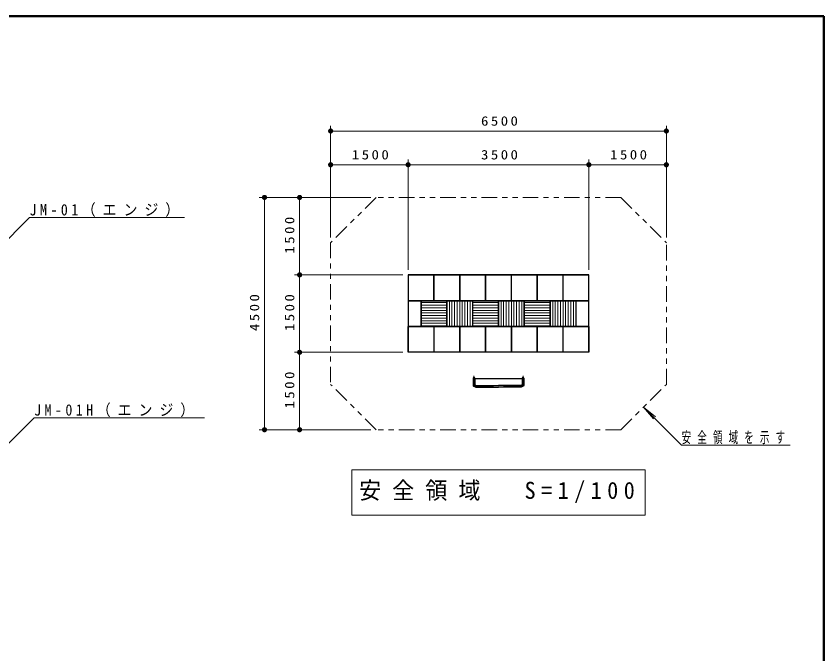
# Model space of a CAD drawing. Units: millimetres on the paper, with parts at other scales. Extents: x 55 to 420, y -5 to 257.
# Drawn here: x 263.6 to 420, y 133.5 to 257 of the extents above; entities that cross this region are included whole.
import ezdxf

# ---------------------------------------------------------------- set-up
doc = ezdxf.new("R2010")
doc.units = ezdxf.units.MM
doc.linetypes.add('USER2', pattern=[6, 3, -1, 1, -1])
doc.linetypes.add('USER3', pattern=[8, 3, -1, 1, -1, 1, -1])
doc.layers.add('LY_1', color=7, linetype='Continuous', lineweight=13)
doc.layers.add('LY_4', color=7, linetype='Continuous', lineweight=13)
doc.styles.add('ＭＳ ゴシック', font='')
doc.styles.get('ＭＳ ゴシック').set_extended_font_data('MS Gothic')

# ---------------------------------------------------------------- blocks, each defined once
blk = doc.blocks.new('filled_dot')
at = {"color": 0, "linetype": 'Continuous', "lineweight": -2, "const_width": 1.25}
blk.add_lwpolyline([(-0.625, 0, 1), (0.625, 0, 1)], format="xyb", close=True, dxfattribs=at)

msp = doc.modelspace()

# ---------------------------------------------------------------- linework, layer by layer
at = {"layer": 'LY_1'}
for p, q in [((324.503, 214.096), (324.503, 235.748)), ((324.503, 234.748), (389.503, 234.748)), ((389.503, 214.096), (389.503, 235.748)), ((339.503, 207.883), (339.503, 229.214)), ((374.503, 207.883), (374.503, 229.214)), ((324.503, 228.214), (339.503, 228.214)), ((339.503, 228.214), (374.503, 228.214)), ((389.503, 228.214), (374.503, 228.214)), ((332.289, 221.883), (310.696, 221.883)), ((311.696, 176.883), (311.696, 221.883)), ((332.289, 221.883), (317.498, 221.883)), ((318.498, 206.883), (318.498, 221.883)), ((266.205, 217.962), (257.833, 209.591)), ((266.205, 217.962), (296.205, 217.962)), ((338.503, 206.883), (317.498, 206.883)), ((318.498, 191.883), (318.498, 206.883)), ((339.553, 206.833), (339.503, 206.883)), ((344.453, 206.833), (339.553, 206.833)), ((339.553, 206.833), (339.553, 201.933)), ((344.453, 206.833), (344.503, 206.883)), ((344.453, 201.933), (344.453, 206.833)), ((344.553, 206.833), (344.503, 206.883)), ((349.453, 206.833), (344.553, 206.833)), ((344.553, 206.833), (344.553, 201.933)), ((349.453, 206.833), (349.503, 206.883)), ((349.453, 201.933), (349.453, 206.833)), ((349.553, 206.833), (349.503, 206.883)), ((354.453, 206.833), (349.553, 206.833)), ((349.553, 206.833), (349.553, 201.933)), ((354.453, 206.833), (354.503, 206.883)), ((354.453, 201.933), (354.453, 206.833)), ((354.553, 206.833), (354.503, 206.883)), ((359.453, 206.833), (354.553, 206.833)), ((354.553, 206.833), (354.553, 201.933)), ((359.453, 206.833), (359.503, 206.883)), ((359.453, 201.933), (359.453, 206.833)), ((359.553, 206.833), (359.503, 206.883)), ((364.453, 206.833), (359.553, 206.833)), ((359.553, 206.833), (359.553, 201.933)), ((364.453, 206.833), (364.503, 206.883)), ((364.453, 201.933), (364.453, 206.833)), ((364.553, 206.833), (364.503, 206.883)), ((369.453, 206.833), (364.553, 206.833)), ((364.553, 206.833), (364.553, 201.933)), ((369.453, 206.833), (369.503, 206.883)), ((369.453, 201.933), (369.453, 206.833)), ((369.553, 206.833), (369.503, 206.883)), ((374.453, 206.833), (369.553, 206.833)), ((369.553, 206.833), (369.553, 201.933)), ((374.453, 206.833), (374.503, 206.883)), ((374.453, 201.933), (374.453, 206.833)), ((339.503, 201.883), (339.553, 201.933)), ((339.553, 201.833), (339.503, 201.883)), ((339.553, 201.933), (344.453, 201.933)), ((339.553, 201.833), (339.553, 196.933)), ((341.953, 201.833), (339.553, 201.833)), ((341.953, 201.833), (342.003, 201.883)), ((341.953, 196.933), (341.953, 201.833)), ((342.053, 201.833), (342.003, 201.883)), ((346.953, 201.833), (342.053, 201.833)), ((342.053, 201.833), (342.053, 196.933)), ((344.453, 201.933), (344.503, 201.883)), ((344.503, 201.883), (344.553, 201.933)), ((344.553, 201.933), (349.453, 201.933)), ((346.953, 201.833), (347.003, 201.883)), ((346.953, 196.933), (346.953, 201.833)), ((347.053, 201.833), (347.003, 201.883)), ((351.953, 201.833), (347.053, 201.833)), ((347.053, 201.833), (347.053, 196.933)), ((347.5, 196.933), (347.5, 201.833)), ((348, 196.933), (348, 201.833)), ((348.5, 196.933), (348.5, 201.833)), ((349, 196.933), (349, 201.833)), ((349.453, 201.933), (349.503, 201.883)), ((349.5, 196.933), (349.5, 201.833)), ((349.503, 201.883), (349.553, 201.933)), ((349.553, 201.933), (354.453, 201.933)), ((350, 196.933), (350, 201.833)), ((350.5, 196.933), (350.5, 201.833)), ((351, 196.933), (351, 201.833)), ((351.5, 196.933), (351.5, 201.833)), ((351.953, 201.833), (352.003, 201.883)), ((351.953, 196.933), (351.953, 201.833)), ((352.053, 201.833), (352.003, 201.883)), ((356.953, 201.833), (352.053, 201.833)), ((352.053, 201.833), (352.053, 196.933)), ((354.453, 201.933), (354.503, 201.883)), ((354.503, 201.883), (354.553, 201.933)), ((354.553, 201.933), (359.453, 201.933)), ((356.953, 201.833), (357.003, 201.883)), ((356.953, 196.933), (356.953, 201.833)), ((357.053, 201.833), (357.003, 201.883)), ((361.953, 201.833), (357.053, 201.833)), ((357.053, 201.833), (357.053, 196.933)), ((357.5, 196.933), (357.5, 201.833)), ((358, 196.933), (358, 201.833)), ((358.5, 196.933), (358.5, 201.833)), ((359, 196.933), (359, 201.833)), ((359.453, 201.933), (359.503, 201.883)), ((359.5, 196.933), (359.5, 201.833)), ((359.503, 201.883), (359.553, 201.933)), ((359.553, 201.933), (364.453, 201.933)), ((360, 196.933), (360, 201.833)), ((360.5, 196.933), (360.5, 201.833)), ((361, 196.933), (361, 201.833)), ((361.5, 196.933), (361.5, 201.833)), ((361.953, 201.833), (362.003, 201.883)), ((361.953, 196.933), (361.953, 201.833)), ((362.053, 201.833), (362.003, 201.883)), ((366.953, 201.833), (362.053, 201.833)), ((362.053, 201.833), (362.053, 196.933)), ((364.453, 201.933), (364.503, 201.883)), ((364.503, 201.883), (364.553, 201.933)), ((364.553, 201.933), (369.453, 201.933)), ((366.953, 201.833), (367.003, 201.883)), ((366.953, 196.933), (366.953, 201.833)), ((367.053, 201.833), (367.003, 201.883)), ((371.953, 201.833), (367.053, 201.833)), ((367.053, 201.833), (367.053, 196.933)), ((367.5, 196.933), (367.5, 201.833)), ((368, 196.933), (368, 201.833)), ((368.5, 196.933), (368.5, 201.833)), ((369, 196.933), (369, 201.833)), ((369.453, 201.933), (369.503, 201.883)), ((369.5, 196.933), (369.5, 201.833)), ((369.503, 201.883), (369.553, 201.933)), ((369.553, 201.933), (374.453, 201.933)), ((370, 196.933), (370, 201.833)), ((370.5, 196.933), (370.5, 201.833)), ((371, 196.933), (371, 201.833)), ((371.5, 196.933), (371.5, 201.833)), ((371.953, 201.833), (372.003, 201.883)), ((371.953, 196.933), (371.953, 201.833)), ((372.053, 201.833), (372.003, 201.883)), ((372.053, 201.833), (372.053, 196.933)), ((374.453, 201.833), (372.053, 201.833)), ((374.453, 201.933), (374.503, 201.883)), ((374.453, 201.833), (374.503, 201.883)), ((374.453, 196.933), (374.453, 201.833)), ((342.053, 201.5), (346.953, 201.5)), ((342.053, 201), (346.953, 201)), ((342.053, 200.5), (346.953, 200.5)), ((352.053, 201.5), (356.953, 201.5)), ((352.053, 201), (356.953, 201)), ((352.053, 200.5), (356.953, 200.5)), ((362.053, 201.5), (366.953, 201.5)), ((362.053, 201), (366.953, 201)), ((362.053, 200.5), (366.953, 200.5)), ((342.053, 200), (346.953, 200)), ((342.053, 199.5), (346.953, 199.5)), ((342.053, 199), (346.953, 199)), ((352.053, 200), (356.953, 200)), ((352.053, 199.5), (356.953, 199.5)), ((352.053, 199), (356.953, 199)), ((362.053, 200), (366.953, 200)), ((362.053, 199.5), (366.953, 199.5)), ((362.053, 199), (366.953, 199)), ((342.053, 198.5), (346.953, 198.5)), ((342.053, 198), (346.953, 198)), ((342.053, 197.5), (346.953, 197.5)), ((352.053, 198.5), (356.953, 198.5)), ((352.053, 198), (356.953, 198)), ((352.053, 197.5), (356.953, 197.5)), ((362.053, 198.5), (366.953, 198.5)), ((362.053, 198), (366.953, 198)), ((362.053, 197.5), (366.953, 197.5)), ((339.503, 196.883), (339.553, 196.933)), ((339.503, 196.883), (339.553, 196.833)), ((339.553, 196.933), (341.953, 196.933)), ((339.553, 191.933), (339.553, 196.833)), ((339.553, 196.833), (344.453, 196.833)), ((341.953, 196.933), (342.003, 196.883)), ((342.003, 196.883), (342.053, 196.933)), ((342.053, 197), (346.953, 197)), ((342.053, 196.933), (346.953, 196.933)), ((344.453, 196.833), (344.503, 196.883)), ((344.453, 196.833), (344.453, 191.933)), ((344.503, 196.883), (344.553, 196.833)), ((344.553, 191.933), (344.553, 196.833)), ((344.553, 196.833), (349.453, 196.833)), ((346.953, 196.933), (347.003, 196.883)), ((347.003, 196.883), (347.053, 196.933)), ((347.053, 196.933), (351.953, 196.933)), ((349.453, 196.833), (349.503, 196.883)), ((349.453, 196.833), (349.453, 191.933)), ((349.503, 196.883), (349.553, 196.833)), ((349.553, 191.933), (349.553, 196.833)), ((349.553, 196.833), (354.453, 196.833)), ((351.953, 196.933), (352.003, 196.883)), ((352.003, 196.883), (352.053, 196.933)), ((352.053, 197), (356.953, 197)), ((352.053, 196.933), (356.953, 196.933)), ((354.453, 196.833), (354.503, 196.883)), ((354.453, 196.833), (354.453, 191.933)), ((354.503, 196.883), (354.553, 196.833)), ((354.553, 191.933), (354.553, 196.833)), ((354.553, 196.833), (359.453, 196.833)), ((356.953, 196.933), (357.003, 196.883)), ((357.003, 196.883), (357.053, 196.933)), ((357.053, 196.933), (361.953, 196.933)), ((359.453, 196.833), (359.503, 196.883)), ((359.453, 196.833), (359.453, 191.933)), ((359.503, 196.883), (359.553, 196.833)), ((359.553, 191.933), (359.553, 196.833)), ((359.553, 196.833), (364.453, 196.833)), ((361.953, 196.933), (362.003, 196.883)), ((362.003, 196.883), (362.053, 196.933)), ((362.053, 197), (366.953, 197)), ((362.053, 196.933), (366.953, 196.933)), ((364.453, 196.833), (364.503, 196.883)), ((364.453, 196.833), (364.453, 191.933)), ((364.503, 196.883), (364.553, 196.833)), ((364.553, 191.933), (364.553, 196.833)), ((364.553, 196.833), (369.453, 196.833)), ((366.953, 196.933), (367.003, 196.883)), ((367.003, 196.883), (367.053, 196.933)), ((367.053, 196.933), (371.953, 196.933)), ((369.453, 196.833), (369.503, 196.883)), ((369.453, 196.833), (369.453, 191.933)), ((369.503, 196.883), (369.553, 196.833)), ((369.553, 191.933), (369.553, 196.833)), ((369.553, 196.833), (374.453, 196.833)), ((371.953, 196.933), (372.003, 196.883)), ((372.003, 196.883), (372.053, 196.933)), ((372.053, 196.933), (374.453, 196.933)), ((374.453, 196.933), (374.503, 196.883)), ((374.453, 196.833), (374.503, 196.883)), ((374.453, 196.833), (374.453, 191.933)), ((338.503, 191.883), (317.498, 191.883)), ((318.498, 176.883), (318.498, 191.883)), ((339.553, 191.933), (339.503, 191.883)), ((344.453, 191.933), (339.553, 191.933)), ((344.453, 191.933), (344.503, 191.883)), ((344.553, 191.933), (344.503, 191.883)), ((349.453, 191.933), (344.553, 191.933)), ((349.453, 191.933), (349.503, 191.883)), ((349.553, 191.933), (349.503, 191.883)), ((354.453, 191.933), (349.553, 191.933)), ((354.453, 191.933), (354.503, 191.883)), ((354.553, 191.933), (354.503, 191.883)), ((359.453, 191.933), (354.553, 191.933)), ((359.453, 191.933), (359.503, 191.883)), ((359.553, 191.933), (359.503, 191.883)), ((364.453, 191.933), (359.553, 191.933)), ((364.453, 191.933), (364.503, 191.883)), ((364.553, 191.933), (364.503, 191.883)), ((369.453, 191.933), (364.553, 191.933)), ((369.453, 191.933), (369.503, 191.883)), ((369.553, 191.933), (369.503, 191.883)), ((374.453, 191.933), (369.553, 191.933)), ((374.453, 191.933), (374.503, 191.883)), ((385.109, 181.277), (387.038, 178.978)), ((385.109, 181.277), (387.407, 179.348)), ((392.469, 173.917), (385.109, 181.277)), ((267.089, 179.179), (258.718, 170.808)), ((267.089, 179.179), (300.089, 179.179)), ((332.289, 176.883), (310.696, 176.883)), ((332.289, 176.883), (317.498, 176.883)), ((392.469, 173.917), (413.469, 173.917)), ((328.603, 169.135), (328.603, 160.335)), ((385.403, 169.135), (328.603, 169.135)), ((385.403, 160.335), (385.403, 169.135)), ((328.603, 160.335), (385.403, 160.335))]:
    msp.add_line(p, q, dxfattribs=at)
at = {"layer": 'LY_1', "linetype": 'USER3'}
for p, q in [((333.289, 221.883), (324.503, 213.096)), ((380.716, 221.883), (333.289, 221.883)), ((380.716, 221.883), (389.503, 213.096)), ((324.503, 213.096), (324.503, 185.67)), ((389.503, 185.67), (389.503, 213.096)), ((333.289, 176.883), (324.503, 185.67)), ((380.716, 176.883), (389.503, 185.67)), ((380.716, 176.883), (333.289, 176.883))]:
    msp.add_line(p, q, dxfattribs=at)
at = {"layer": 'LY_1', "lineweight": 25}
for p, q in [((344.503, 206.883), (339.503, 206.883)), ((339.503, 206.883), (339.503, 201.883)), ((349.503, 206.883), (344.503, 206.883)), ((344.503, 201.883), (344.503, 206.883)), ((354.503, 206.883), (349.503, 206.883)), ((349.503, 201.883), (349.503, 206.883)), ((359.503, 206.883), (354.503, 206.883)), ((354.503, 201.883), (354.503, 206.883)), ((364.503, 206.883), (359.503, 206.883)), ((359.503, 201.883), (359.503, 206.883)), ((369.503, 206.883), (364.503, 206.883)), ((364.503, 201.883), (364.503, 206.883)), ((374.503, 206.883), (369.503, 206.883)), ((369.503, 201.883), (369.503, 206.883)), ((374.503, 201.883), (374.503, 206.883)), ((339.503, 201.883), (339.503, 196.883)), ((339.503, 201.883), (374.503, 201.883)), ((342.003, 201.883), (342.003, 196.883)), ((347.003, 196.883), (347.003, 201.883)), ((352.003, 196.883), (352.003, 201.883)), ((357.003, 196.883), (357.003, 201.883)), ((362.003, 196.883), (362.003, 201.883)), ((367.003, 201.883), (367.003, 196.883)), ((372.003, 201.883), (372.003, 196.883)), ((374.503, 196.883), (374.503, 201.883)), ((339.503, 191.883), (339.503, 196.883)), ((339.503, 196.883), (374.503, 196.883)), ((344.503, 196.883), (344.503, 191.883)), ((349.503, 196.883), (349.503, 191.883)), ((354.503, 196.883), (354.503, 191.883)), ((359.503, 196.883), (359.503, 191.883)), ((364.503, 191.883), (364.503, 196.883)), ((369.503, 191.883), (369.503, 196.883)), ((374.503, 196.883), (374.503, 191.883)), ((344.503, 191.883), (339.503, 191.883)), ((349.503, 191.883), (344.503, 191.883)), ((354.503, 191.883), (349.503, 191.883)), ((359.503, 191.883), (354.503, 191.883)), ((364.503, 191.883), (359.503, 191.883)), ((369.503, 191.883), (364.503, 191.883)), ((374.503, 191.883), (369.503, 191.883)), ((352.083, 186.883), (352.083, 185.549)), ((352.423, 186.883), (352.423, 185.549)), ((352.423, 186.809), (361.583, 186.809)), ((361.583, 186.883), (361.583, 185.549)), ((361.923, 186.883), (361.923, 185.549)), ((353.053, 185.446), (357.003, 185.446)), ((353.053, 185.106), (357.003, 185.106)), ((360.953, 185.446), (357.003, 185.446)), ((360.953, 185.106), (357.003, 185.106))]:
    msp.add_line(p, q, dxfattribs=at)
at = {"layer": 'LY_1', "linetype": 'USER2'}
for p, q in [((352.253, 187.291), (352.253, 185.549)), ((361.753, 187.291), (361.753, 185.549)), ((353.053, 185.276), (357.003, 185.276)), ((360.953, 185.276), (357.003, 185.276))]:
    msp.add_line(p, q, dxfattribs=at)
at = {"layer": 'LY_1', "lineweight": 25}
for points in [[(352.083, 185.549), (352.095, 185.48), (352.13, 185.412), (352.188, 185.348), (352.268, 185.289), (352.367, 185.236), (352.482, 185.19), (352.612, 185.154), (352.753, 185.127), (352.901, 185.111), (353.053, 185.106)], [(352.423, 185.549), (352.43, 185.533), (352.453, 185.517), (352.491, 185.502), (352.543, 185.488), (352.607, 185.476), (352.682, 185.466), (352.767, 185.457), (352.858, 185.451), (352.954, 185.447), (353.053, 185.446)], [(361.583, 185.549), (361.575, 185.533), (361.552, 185.517), (361.514, 185.502), (361.462, 185.488), (361.398, 185.476), (361.323, 185.466), (361.239, 185.457), (361.147, 185.451), (361.051, 185.447), (360.953, 185.446)], [(361.923, 185.549), (361.911, 185.48), (361.875, 185.412), (361.817, 185.348), (361.737, 185.289), (361.638, 185.236), (361.523, 185.19), (361.393, 185.154), (361.252, 185.127), (361.104, 185.111), (360.953, 185.106)]]:
    msp.add_lwpolyline(points, dxfattribs=at)
at = {"layer": 'LY_1', "linetype": 'USER2'}
for points in [[(352.253, 185.549), (352.262, 185.507), (352.292, 185.465), (352.34, 185.425), (352.405, 185.389), (352.487, 185.356), (352.582, 185.328), (352.689, 185.306), (352.805, 185.289), (352.927, 185.279), (353.053, 185.276)], [(361.753, 185.549), (361.743, 185.507), (361.713, 185.465), (361.665, 185.425), (361.6, 185.389), (361.518, 185.356), (361.423, 185.328), (361.316, 185.306), (361.2, 185.289), (361.078, 185.279), (360.953, 185.276)]]:
    msp.add_lwpolyline(points, dxfattribs=at)
at = {"layer": 'LY_1', "lineweight": 25}
for centre in [(352.253, 186.883), (361.753, 186.883)]:
    msp.add_arc(centre, 0.17, 0, 180, dxfattribs=at)
at = {"layer": 'LY_4', "lineweight": 50}
for p, q in [((420, 257), (55, 257)), ((420, 0), (420, 257))]:
    msp.add_line(p, q, dxfattribs=at)

# ---------------------------------------------------------------- block references
at = {"layer": 'LY_1', "xscale": 0.4, "yscale": 0.4}
for p in [(324.503, 234.748), (324.503, 228.214), (339.503, 228.214), (374.503, 228.214)]:
    msp.add_blockref('filled_dot', p, dxfattribs=at)
for p, rotation in [((389.503, 234.748), 180), ((339.503, 228.214), 180), ((374.503, 228.214), 180), ((389.503, 228.214), 180), ((311.696, 221.883), 270), ((318.498, 221.883), 270), ((318.498, 206.883), 270), ((318.498, 206.883), 90), ((318.498, 191.883), 270), ((318.498, 191.883), 90), ((311.696, 176.883), 90), ((318.498, 176.883), 90)]:
    msp.add_blockref('filled_dot', p, dxfattribs=dict(at, rotation=rotation))

# ---------------------------------------------------------------- texts
at = {"layer": 'LY_1', "style": 'ＭＳ ゴシック'}
for s, insert, char_height, attachment_point in [('\\T1.33;\\W1.15;6500', (357.43, 235.748), 1.833, 8), ('\\T1.33;\\W1.15;1500', (332.424, 229.214), 1.833, 8), ('\\T1.33;\\W1.15;3500', (357.43, 229.214), 1.833, 8), ('\\T1.33;\\W1.15;1500', (382.424, 229.214), 1.833, 8), ('\\T1.5;\\W0.9;JM-01（エンジ）', (266.205, 218.112), 2.199, 7), ('\\T1.5;\\W0.9;JM-01H（エンジ）', (267.089, 179.329), 2.199, 7), ('\\T1.64;\\W0.6;安全領域を示す', (392.469, 174.067), 2.199, 7), ('\\T1.5;\\W0.95;安全領域\u3000S=1/100', (330.003, 164.735), 3.299, 4)]:
    msp.add_mtext(s, dxfattribs=dict(at, insert=insert, char_height=char_height, attachment_point=attachment_point))
at = {"layer": 'LY_1', "char_height": 1.833, "attachment_point": 8, "rotation": 90, "style": 'ＭＳ ゴシック'}
for s, insert in [('\\T1.33;\\W1.15;1500', (317.498, 214.804)), ('\\T1.33;\\W1.15;4500', (310.696, 199.811)), ('\\T1.33;\\W1.15;1500', (317.498, 199.804)), ('\\T1.33;\\W1.15;1500', (317.498, 184.804))]:
    msp.add_mtext(s, dxfattribs=dict(at, insert=insert))

doc.saveas('drawing.dxf')
